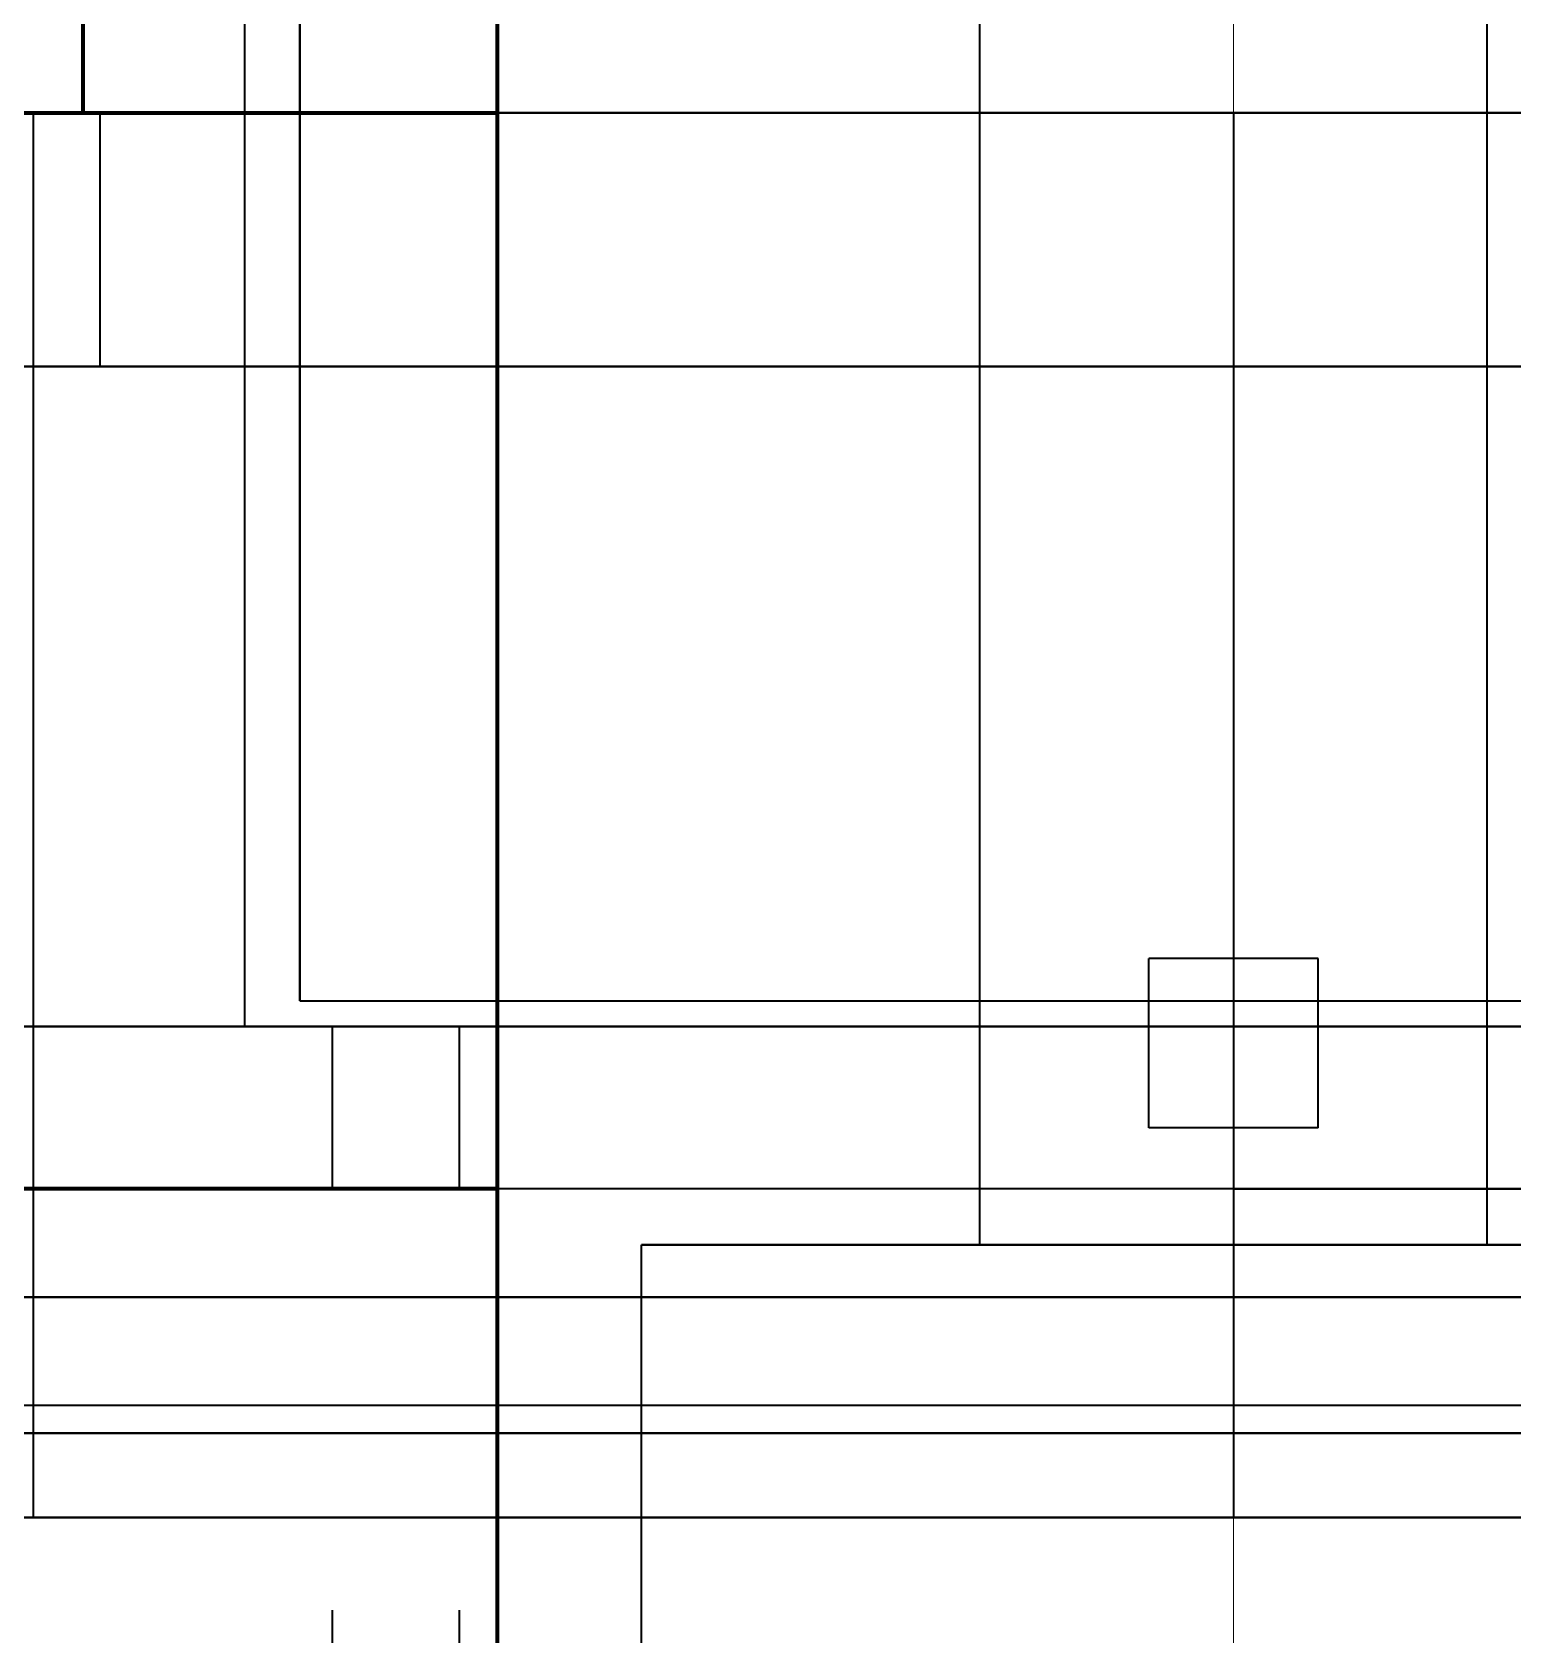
# Model space of a CAD drawing. Header units: millimetres. Extents: x 0 to 2208, y 0 to 420.
# Drawn here: x 187.361 to 190.863, y 229.88 to 233.669 of the extents above; entities that cross this region are included whole.
import ezdxf

# ---------------------------------------------------------------- set-up
doc = ezdxf.new("R2010")
doc.units = ezdxf.units.MM
doc.linetypes.add('IRAM-E-TRAZOS', pattern=[5, 4, -1])
doc.linetypes.add('IRAM-F-TRAZO-PUNTO', pattern=[20, 15, -2, 1, -2])
for name, color, linetype, lineweight in [('01-VISIBLE', 7, 'CONTINUOUS', 70), ('02-OCULTA', 4, 'IRAM-E-TRAZOS', 35), ('03-EJE', 1, 'IRAM-F-TRAZO-PUNTO', 18)]:
    doc.layers.add(name, color=color, linetype=linetype, lineweight=lineweight)

msp = doc.modelspace()

# ---------------------------------------------------------------- linework, layer by layer
at = {"layer": '01-VISIBLE'}
msp.add_line((187.482, 233.4785), (187.482, 234.2985), dxfattribs=at)
for points in [[(188.462, 229.8485), (188.462, 229.9485), (188.462, 230.0485), (188.462, 230.1485), (188.462, 230.2485), (188.462, 230.3485), (188.462, 230.4485), (188.462, 230.5485), (188.462, 230.6485), (188.462, 230.7485), (188.462, 230.8485), (188.462, 230.9485), (188.462, 231.0485), (188.462, 231.1485), (188.462, 231.2485), (188.462, 231.3485), (188.462, 231.4485), (188.462, 231.5485), (188.462, 231.6485), (188.462, 231.7485), (188.462, 231.8485), (188.462, 231.9485), (188.462, 232.0485), (188.462, 232.1485), (188.462, 232.2485), (188.462, 232.3485), (188.462, 232.4485), (188.462, 232.5485), (188.462, 232.6485), (188.462, 232.7485), (188.462, 232.8485), (188.462, 232.9485), (188.462, 233.0485), (188.462, 233.1485), (188.462, 233.2485), (188.462, 233.3485), (188.462, 233.4485), (188.462, 233.5485), (188.462, 233.6485), (188.462, 233.7485)], [(186.522, 233.4785), (186.6241, 233.4785), (186.7262, 233.4785), (186.8283, 233.4785), (186.9304, 233.4785), (187.0325, 233.4785), (187.1346, 233.4785), (187.2367, 233.4785), (187.3388, 233.4785), (187.4409, 233.4785), (187.5431, 233.4785), (187.6452, 233.4785), (187.7473, 233.4785), (187.8494, 233.4785), (187.9515, 233.4785), (188.0536, 233.4785), (188.1557, 233.4785), (188.2578, 233.4785), (188.3599, 233.4785), (188.462, 233.4785)], [(188.462, 230.9345), (188.3599, 230.9345), (188.2578, 230.9345), (188.1557, 230.9345), (188.0536, 230.9345), (187.9515, 230.9345), (187.8494, 230.9345), (187.7473, 230.9345), (187.6452, 230.9345), (187.5431, 230.9345), (187.4409, 230.9345), (187.3388, 230.9345), (187.2367, 230.9345), (187.1346, 230.9345), (187.0325, 230.9345), (186.9304, 230.9345), (186.8283, 230.9345), (186.7262, 230.9345), (186.6241, 230.9345), (186.522, 230.9345)]]:
    msp.add_lwpolyline(points, dxfattribs=at)
at = {"layer": '02-OCULTA'}
for p, q in [((189.602, 230.802), (189.602, 236.942)), ((190.802, 230.802), (190.802, 236.942)), ((187.994, 235.8399), (187.994, 233.4792)), ((187.994, 233.4785), (187.994, 235.8385)), ((187.8644, 233.4785), (187.8644, 234.2985)), ((187.3644, 230.157), (187.3644, 233.4785)), ((187.522, 232.8785), (187.522, 233.4785)), ((187.8644, 231.3185), (187.8644, 233.4785)), ((187.994, 233.4792), (187.994, 231.3785)), ((187.994, 233.4792), (192.41, 233.4792)), ((192.41, 233.4785), (187.994, 233.4785)), ((187.994, 231.3785), (187.994, 233.4785)), ((190.202, 233.4785), (190.202, 230.157)), ((190.002, 231.0785), (190.002, 231.4785)), ((190.002, 231.0785), (190.002, 231.4785)), ((190.402, 231.4785), (190.002, 231.4785)), ((190.402, 231.0785), (190.402, 231.4785)), ((190.402, 231.0785), (190.402, 231.4785)), ((187.994, 231.3785), (192.41, 231.3785)), ((187.994, 231.3785), (192.41, 231.3785)), ((188.072, 125.9385), (188.072, 231.3185)), ((188.372, 125.9385), (188.372, 231.3185)), ((190.402, 231.0785), (190.002, 231.0785)), ((188.802, 229.822), (188.802, 230.802))]:
    msp.add_line(p, q, dxfattribs=at)
for points in [[(187.323, 233.4785), (187.424, 233.4785), (187.5251, 233.4785), (187.6261, 233.4785), (187.7271, 233.4785), (187.8281, 233.4785), (187.9291, 233.4785), (188.0301, 233.4785), (188.1312, 233.4785), (188.2322, 233.4785), (188.3332, 233.4785), (188.4342, 233.4785), (188.5352, 233.4785), (188.6362, 233.4785), (188.7373, 233.4785), (188.8383, 233.4785), (188.9393, 233.4785), (189.0403, 233.4785), (189.1413, 233.4785), (189.2423, 233.4785), (189.3434, 233.4785), (189.4444, 233.4785), (189.5454, 233.4785), (189.6464, 233.4785), (189.7474, 233.4785), (189.8484, 233.4785), (189.9495, 233.4785), (190.0505, 233.4785), (190.1515, 233.4785), (190.2525, 233.4785), (190.3535, 233.4785), (190.4545, 233.4785), (190.5556, 233.4785), (190.6566, 233.4785), (190.7576, 233.4785), (190.8586, 233.4785), (190.9596, 233.4785)], [(190.202, 233.4785), (190.0992, 233.4785), (189.9965, 233.4785), (189.8937, 233.4785), (189.791, 233.4785), (189.6882, 233.4785), (189.5854, 233.4785), (189.4827, 233.4785), (189.3799, 233.4785), (189.2772, 233.4785), (189.1744, 233.4785), (189.0717, 233.4785), (188.9689, 233.4785), (188.8661, 233.4785), (188.7634, 233.4785), (188.6606, 233.4785), (188.5579, 233.4785), (188.4551, 233.4785), (188.3523, 233.4785), (188.2496, 233.4785), (188.1468, 233.4785), (188.0441, 233.4785), (187.9413, 233.4785), (187.8386, 233.4785), (187.7358, 233.4785), (187.633, 233.4785), (187.5303, 233.4785), (187.4275, 233.4785), (187.3248, 233.4785)], [(187.3257, 233.4785), (187.4266, 233.4785), (187.5275, 233.4785), (187.6285, 233.4785), (187.7294, 233.4785), (187.8303, 233.4785), (187.9312, 233.4785), (188.0322, 233.4785), (188.1331, 233.4785), (188.234, 233.4785), (188.3349, 233.4785), (188.4358, 233.4785), (188.5368, 233.4785), (188.6377, 233.4785), (188.7386, 233.4785), (188.8395, 233.4785), (188.9405, 233.4785), (189.0414, 233.4785), (189.1423, 233.4785), (189.2432, 233.4785), (189.3442, 233.4785), (189.4451, 233.4785), (189.546, 233.4785), (189.6469, 233.4785), (189.7478, 233.4785), (189.8488, 233.4785), (189.9497, 233.4785), (190.0506, 233.4785), (190.1515, 233.4785), (190.2525, 233.4785), (190.3534, 233.4785), (190.4543, 233.4785), (190.5552, 233.4785), (190.6562, 233.4785), (190.7571, 233.4785), (190.858, 233.4785), (190.9589, 233.4785)], [(190.202, 233.4785), (190.0995, 233.4785), (189.997, 233.4785), (189.8945, 233.4785), (189.792, 233.4785), (189.6895, 233.4785), (189.587, 233.4785), (189.4845, 233.4785), (189.382, 233.4785), (189.2795, 233.4785), (189.177, 233.4785), (189.0745, 233.4785), (188.972, 233.4785), (188.8695, 233.4785), (188.767, 233.4785), (188.6645, 233.4785), (188.562, 233.4785), (188.4595, 233.4785), (188.357, 233.4785), (188.2545, 233.4785), (188.152, 233.4785), (188.0495, 233.4785), (187.947, 233.4785), (187.8445, 233.4785), (187.742, 233.4785), (187.6395, 233.4785), (187.537, 233.4785), (187.4345, 233.4785), (187.332, 233.4785)], [(190.202, 233.4785), (190.0998, 233.4785), (189.9976, 233.4785), (189.8953, 233.4785), (189.7931, 233.4785), (189.6909, 233.4785), (189.5887, 233.4785), (189.4864, 233.4785), (189.3842, 233.4785), (189.282, 233.4785), (189.1798, 233.4785), (189.0776, 233.4785), (188.9753, 233.4785), (188.8731, 233.4785), (188.7709, 233.4785), (188.6687, 233.4785), (188.5664, 233.4785), (188.4642, 233.4785), (188.362, 233.4785), (188.2598, 233.4785), (188.1576, 233.4785), (188.0553, 233.4785), (187.9531, 233.4785), (187.8509, 233.4785), (187.7487, 233.4785), (187.6464, 233.4785), (187.5442, 233.4785), (187.442, 233.4785), (187.3398, 233.4785)], [(190.202, 233.4785), (190.1007, 233.4785), (189.9993, 233.4785), (189.898, 233.4785), (189.7966, 233.4785), (189.6953, 233.4785), (189.5939, 233.4785), (189.4926, 233.4785), (189.3913, 233.4785), (189.2899, 233.4785), (189.1886, 233.4785), (189.0872, 233.4785), (188.9859, 233.4785), (188.8845, 233.4785), (188.7832, 233.4785), (188.6819, 233.4785), (188.5805, 233.4785), (188.4792, 233.4785), (188.3778, 233.4785), (188.2765, 233.4785), (188.1751, 233.4785), (188.0738, 233.4785), (187.9725, 233.4785), (187.8711, 233.4785), (187.7698, 233.4785), (187.6684, 233.4785), (187.5671, 233.4785), (187.4657, 233.4785), (187.3644, 233.4785)], [(187.3644, 233.4785), (187.4657, 233.4785), (187.5671, 233.4785), (187.6684, 233.4785), (187.7698, 233.4785), (187.8711, 233.4785), (187.9725, 233.4785), (188.0738, 233.4785), (188.1751, 233.4785), (188.2765, 233.4785), (188.3778, 233.4785), (188.4792, 233.4785), (188.5805, 233.4785), (188.6819, 233.4785), (188.7832, 233.4785), (188.8845, 233.4785), (188.9859, 233.4785), (189.0872, 233.4785), (189.1886, 233.4785), (189.2899, 233.4785), (189.3913, 233.4785), (189.4926, 233.4785), (189.5939, 233.4785), (189.6953, 233.4785), (189.7966, 233.4785), (189.898, 233.4785), (189.9993, 233.4785), (190.1007, 233.4785), (190.202, 233.4785), (190.3033, 233.4785), (190.4047, 233.4785), (190.506, 233.4785), (190.6074, 233.4785), (190.7087, 233.4785), (190.8101, 233.4785), (190.9114, 233.4785)], [(190.202, 233.4785), (190.1013, 233.4785), (190.0005, 233.4785), (189.8998, 233.4785), (189.799, 233.4785), (189.6983, 233.4785), (189.5976, 233.4785), (189.4968, 233.4785), (189.3961, 233.4785), (189.2953, 233.4785), (189.1946, 233.4785), (189.0939, 233.4785), (188.9931, 233.4785), (188.8924, 233.4785), (188.7916, 233.4785), (188.6909, 233.4785), (188.5901, 233.4785), (188.4894, 233.4785), (188.3887, 233.4785), (188.2879, 233.4785), (188.1872, 233.4785), (188.0864, 233.4785), (187.9857, 233.4785), (187.885, 233.4785), (187.7842, 233.4785), (187.6835, 233.4785), (187.5827, 233.4785), (187.482, 233.4785)], [(187.482, 233.4785), (187.5827, 233.4785), (187.6835, 233.4785), (187.7842, 233.4785), (187.885, 233.4785), (187.9857, 233.4785), (188.0864, 233.4785), (188.1872, 233.4785), (188.2879, 233.4785), (188.3887, 233.4785), (188.4894, 233.4785), (188.5901, 233.4785), (188.6909, 233.4785), (188.7916, 233.4785), (188.8924, 233.4785), (188.9931, 233.4785), (189.0939, 233.4785), (189.1946, 233.4785), (189.2953, 233.4785), (189.3961, 233.4785), (189.4968, 233.4785), (189.5976, 233.4785), (189.6983, 233.4785), (189.799, 233.4785), (189.8998, 233.4785), (190.0005, 233.4785), (190.1013, 233.4785), (190.202, 233.4785), (190.3027, 233.4785), (190.4035, 233.4785), (190.5042, 233.4785), (190.605, 233.4785), (190.7057, 233.4785), (190.8064, 233.4785), (190.9072, 233.4785)], [(190.202, 233.4785), (190.0989, 233.4785), (189.9958, 233.4785), (189.8928, 233.4785), (189.7897, 233.4785), (189.6866, 233.4785), (189.5835, 233.4785), (189.4805, 233.4785), (189.3774, 233.4785), (189.2743, 233.4785), (189.1712, 233.4785), (189.0682, 233.4785), (188.9651, 233.4785), (188.862, 233.4785), (188.7589, 233.4785), (188.6558, 233.4785), (188.5528, 233.4785), (188.4497, 233.4785), (188.3466, 233.4785), (188.2435, 233.4785), (188.1405, 233.4785), (188.0374, 233.4785), (187.9343, 233.4785), (187.8312, 233.4785), (187.7282, 233.4785), (187.6251, 233.4785), (187.522, 233.4785)], [(187.522, 233.4785), (187.6231, 233.4785), (187.7243, 233.4785), (187.8254, 233.4785), (187.9265, 233.4785), (188.0277, 233.4785), (188.1288, 233.4785), (188.2299, 233.4785), (188.3311, 233.4785), (188.4322, 233.4785), (188.5333, 233.4785), (188.6345, 233.4785), (188.7356, 233.4785), (188.8367, 233.4785), (188.9378, 233.4785), (189.039, 233.4785), (189.1401, 233.4785), (189.2412, 233.4785), (189.3424, 233.4785), (189.4435, 233.4785), (189.5446, 233.4785), (189.6458, 233.4785), (189.7469, 233.4785), (189.848, 233.4785), (189.9492, 233.4785), (190.0503, 233.4785), (190.1514, 233.4785), (190.2526, 233.4785), (190.3537, 233.4785), (190.4548, 233.4785), (190.556, 233.4785), (190.6571, 233.4785), (190.7582, 233.4785), (190.8594, 233.4785), (190.9605, 233.4785)], [(190.202, 233.4785), (190.1004, 233.4785), (189.9987, 233.4785), (189.8971, 233.4785), (189.7955, 233.4785), (189.6938, 233.4785), (189.5922, 233.4785), (189.4906, 233.4785), (189.3889, 233.4785), (189.2873, 233.4785), (189.1857, 233.4785), (189.084, 233.4785), (188.9824, 233.4785), (188.8807, 233.4785), (188.7791, 233.4785), (188.6775, 233.4785), (188.5758, 233.4785), (188.4742, 233.4785), (188.3726, 233.4785), (188.2709, 233.4785), (188.1693, 233.4785), (188.0677, 233.4785), (187.966, 233.4785), (187.8644, 233.4785)], [(187.8644, 233.4785), (187.966, 233.4785), (188.0677, 233.4785), (188.1693, 233.4785), (188.2709, 233.4785), (188.3726, 233.4785), (188.4742, 233.4785), (188.5758, 233.4785), (188.6775, 233.4785), (188.7791, 233.4785), (188.8807, 233.4785), (188.9824, 233.4785), (189.084, 233.4785), (189.1857, 233.4785), (189.2873, 233.4785), (189.3889, 233.4785), (189.4906, 233.4785), (189.5922, 233.4785), (189.6938, 233.4785), (189.7955, 233.4785), (189.8971, 233.4785), (189.9987, 233.4785), (190.1004, 233.4785), (190.202, 233.4785), (190.3036, 233.4785), (190.4053, 233.4785), (190.5069, 233.4785), (190.6085, 233.4785), (190.7102, 233.4785), (190.8118, 233.4785), (190.9134, 233.4785)], [(190.202, 233.4785), (190.1004, 233.4785), (189.9987, 233.4785), (189.8971, 233.4785), (189.7955, 233.4785), (189.6938, 233.4785), (189.5922, 233.4785), (189.4906, 233.4785), (189.3889, 233.4785), (189.2873, 233.4785), (189.1857, 233.4785), (189.084, 233.4785), (188.9824, 233.4785), (188.8807, 233.4785), (188.7791, 233.4785), (188.6775, 233.4785), (188.5758, 233.4785), (188.4742, 233.4785), (188.3726, 233.4785), (188.2709, 233.4785), (188.1693, 233.4785), (188.0677, 233.4785), (187.966, 233.4785), (187.8644, 233.4785)], [(187.8644, 233.4785), (187.966, 233.4785), (188.0677, 233.4785), (188.1693, 233.4785), (188.2709, 233.4785), (188.3726, 233.4785), (188.4742, 233.4785), (188.5758, 233.4785), (188.6775, 233.4785), (188.7791, 233.4785), (188.8807, 233.4785), (188.9824, 233.4785), (189.084, 233.4785), (189.1857, 233.4785), (189.2873, 233.4785), (189.3889, 233.4785), (189.4906, 233.4785), (189.5922, 233.4785), (189.6938, 233.4785), (189.7955, 233.4785), (189.8971, 233.4785), (189.9987, 233.4785), (190.1004, 233.4785), (190.202, 233.4785), (190.3036, 233.4785), (190.4053, 233.4785), (190.5069, 233.4785), (190.6085, 233.4785), (190.7102, 233.4785), (190.8118, 233.4785), (190.9134, 233.4785)], [(188.462, 233.4785), (188.5644, 233.4785), (188.6667, 233.4785), (188.7691, 233.4785), (188.8714, 233.4785), (188.9738, 233.4785), (189.0761, 233.4785), (189.1785, 233.4785), (189.2808, 233.4785), (189.3832, 233.4785), (189.4855, 233.4785), (189.5879, 233.4785), (189.6902, 233.4785), (189.7926, 233.4785), (189.8949, 233.4785), (189.9973, 233.4785), (190.0996, 233.4785), (190.202, 233.4785), (190.3044, 233.4785), (190.4067, 233.4785), (190.5091, 233.4785), (190.6114, 233.4785), (190.7138, 233.4785), (190.8161, 233.4785), (190.9185, 233.4785)], [(190.9114, 233.4785), (190.8101, 233.4785), (190.7087, 233.4785), (190.6074, 233.4785), (190.506, 233.4785), (190.4047, 233.4785), (190.3033, 233.4785), (190.202, 233.4785)], [(190.9176, 233.4785), (190.8153, 233.4785), (190.7131, 233.4785), (190.6109, 233.4785), (190.5087, 233.4785), (190.4064, 233.4785), (190.3042, 233.4785), (190.202, 233.4785)], [(190.9213, 233.4785), (190.8186, 233.4785), (190.7158, 233.4785), (190.613, 233.4785), (190.5103, 233.4785), (190.4075, 233.4785), (190.3048, 233.4785), (190.202, 233.4785)], [(192.5396, 233.4785), (192.438, 233.4785), (192.3363, 233.4785), (192.2347, 233.4785), (192.1331, 233.4785), (192.0314, 233.4785), (191.9298, 233.4785), (191.8282, 233.4785), (191.7265, 233.4785), (191.6249, 233.4785), (191.5233, 233.4785), (191.4216, 233.4785), (191.32, 233.4785), (191.2183, 233.4785), (191.1167, 233.4785), (191.0151, 233.4785), (190.9134, 233.4785), (190.8118, 233.4785), (190.7102, 233.4785), (190.6085, 233.4785), (190.5069, 233.4785), (190.4053, 233.4785), (190.3036, 233.4785), (190.202, 233.4785)], [(190.9072, 233.4785), (190.8064, 233.4785), (190.7057, 233.4785), (190.605, 233.4785), (190.5042, 233.4785), (190.4035, 233.4785), (190.3027, 233.4785), (190.202, 233.4785)], [(192.5396, 233.4785), (192.438, 233.4785), (192.3363, 233.4785), (192.2347, 233.4785), (192.1331, 233.4785), (192.0314, 233.4785), (191.9298, 233.4785), (191.8282, 233.4785), (191.7265, 233.4785), (191.6249, 233.4785), (191.5233, 233.4785), (191.4216, 233.4785), (191.32, 233.4785), (191.2183, 233.4785), (191.1167, 233.4785), (191.0151, 233.4785), (190.9134, 233.4785), (190.8118, 233.4785), (190.7102, 233.4785), (190.6085, 233.4785), (190.5069, 233.4785), (190.4053, 233.4785), (190.3036, 233.4785), (190.202, 233.4785)], [(190.9195, 233.4785), (190.817, 233.4785), (190.7145, 233.4785), (190.612, 233.4785), (190.5095, 233.4785), (190.407, 233.4785), (190.3045, 233.4785), (190.202, 233.4785)], [(190.9235, 233.4785), (190.8205, 233.4785), (190.7174, 233.4785), (190.6143, 233.4785), (190.5112, 233.4785), (190.4082, 233.4785), (190.3051, 233.4785), (190.202, 233.4785)], [(187.3257, 232.8785), (187.4266, 232.8785), (187.5275, 232.8785), (187.6285, 232.8785), (187.7294, 232.8785), (187.8303, 232.8785), (187.9312, 232.8785), (188.0322, 232.8785), (188.1331, 232.8785), (188.234, 232.8785), (188.3349, 232.8785), (188.4358, 232.8785), (188.5368, 232.8785), (188.6377, 232.8785), (188.7386, 232.8785), (188.8395, 232.8785), (188.9405, 232.8785), (189.0414, 232.8785), (189.1423, 232.8785), (189.2432, 232.8785), (189.3442, 232.8785), (189.4451, 232.8785), (189.546, 232.8785), (189.6469, 232.8785), (189.7478, 232.8785), (189.8488, 232.8785), (189.9497, 232.8785), (190.0506, 232.8785), (190.1515, 232.8785), (190.2525, 232.8785), (190.3534, 232.8785), (190.4543, 232.8785), (190.5552, 232.8785), (190.6562, 232.8785), (190.7571, 232.8785), (190.858, 232.8785), (190.9589, 232.8785)], [(190.202, 232.8785), (190.0995, 232.8785), (189.997, 232.8785), (189.8945, 232.8785), (189.792, 232.8785), (189.6895, 232.8785), (189.587, 232.8785), (189.4845, 232.8785), (189.382, 232.8785), (189.2795, 232.8785), (189.177, 232.8785), (189.0745, 232.8785), (188.972, 232.8785), (188.8695, 232.8785), (188.767, 232.8785), (188.6645, 232.8785), (188.562, 232.8785), (188.4595, 232.8785), (188.357, 232.8785), (188.2545, 232.8785), (188.152, 232.8785), (188.0495, 232.8785), (187.947, 232.8785), (187.8445, 232.8785), (187.742, 232.8785), (187.6395, 232.8785), (187.537, 232.8785), (187.4345, 232.8785), (187.332, 232.8785)], [(190.202, 232.8785), (190.0989, 232.8785), (189.9958, 232.8785), (189.8928, 232.8785), (189.7897, 232.8785), (189.6866, 232.8785), (189.5835, 232.8785), (189.4805, 232.8785), (189.3774, 232.8785), (189.2743, 232.8785), (189.1712, 232.8785), (189.0682, 232.8785), (188.9651, 232.8785), (188.862, 232.8785), (188.7589, 232.8785), (188.6558, 232.8785), (188.5528, 232.8785), (188.4497, 232.8785), (188.3466, 232.8785), (188.2435, 232.8785), (188.1405, 232.8785), (188.0374, 232.8785), (187.9343, 232.8785), (187.8312, 232.8785), (187.7282, 232.8785), (187.6251, 232.8785), (187.522, 232.8785)], [(187.522, 232.8785), (187.6231, 232.8785), (187.7243, 232.8785), (187.8254, 232.8785), (187.9265, 232.8785), (188.0277, 232.8785), (188.1288, 232.8785), (188.2299, 232.8785), (188.3311, 232.8785), (188.4322, 232.8785), (188.5333, 232.8785), (188.6345, 232.8785), (188.7356, 232.8785), (188.8367, 232.8785), (188.9378, 232.8785), (189.039, 232.8785), (189.1401, 232.8785), (189.2412, 232.8785), (189.3424, 232.8785), (189.4435, 232.8785), (189.5446, 232.8785), (189.6458, 232.8785), (189.7469, 232.8785), (189.848, 232.8785), (189.9492, 232.8785), (190.0503, 232.8785), (190.1514, 232.8785), (190.2526, 232.8785), (190.3537, 232.8785), (190.4548, 232.8785), (190.556, 232.8785), (190.6571, 232.8785), (190.7582, 232.8785), (190.8594, 232.8785), (190.9605, 232.8785)], [(190.9195, 232.8785), (190.817, 232.8785), (190.7145, 232.8785), (190.612, 232.8785), (190.5095, 232.8785), (190.407, 232.8785), (190.3045, 232.8785), (190.202, 232.8785)], [(190.9235, 232.8785), (190.8205, 232.8785), (190.7174, 232.8785), (190.6143, 232.8785), (190.5112, 232.8785), (190.4082, 232.8785), (190.3051, 232.8785), (190.202, 232.8785)], [(190.202, 231.4785), (190.1687, 231.4785), (190.1353, 231.4785), (190.102, 231.4785), (190.0687, 231.4785), (190.0353, 231.4785), (190.002, 231.4785)], [(190.402, 231.4785), (190.3687, 231.4785), (190.3353, 231.4785), (190.302, 231.4785), (190.2687, 231.4785), (190.2353, 231.4785), (190.202, 231.4785)], [(187.323, 231.3185), (187.424, 231.3185), (187.5251, 231.3185), (187.6261, 231.3185), (187.7271, 231.3185), (187.8281, 231.3185), (187.9291, 231.3185), (188.0301, 231.3185), (188.1312, 231.3185), (188.2322, 231.3185), (188.3332, 231.3185), (188.4342, 231.3185), (188.5352, 231.3185), (188.6362, 231.3185), (188.7373, 231.3185), (188.8383, 231.3185), (188.9393, 231.3185), (189.0403, 231.3185), (189.1413, 231.3185), (189.2423, 231.3185), (189.3434, 231.3185), (189.4444, 231.3185), (189.5454, 231.3185), (189.6464, 231.3185), (189.7474, 231.3185), (189.8484, 231.3185), (189.9495, 231.3185), (190.0505, 231.3185), (190.1515, 231.3185), (190.2525, 231.3185), (190.3535, 231.3185), (190.4545, 231.3185), (190.5556, 231.3185), (190.6566, 231.3185), (190.7576, 231.3185), (190.8586, 231.3185), (190.9596, 231.3185)], [(190.202, 231.3185), (190.0992, 231.3185), (189.9965, 231.3185), (189.8937, 231.3185), (189.791, 231.3185), (189.6882, 231.3185), (189.5854, 231.3185), (189.4827, 231.3185), (189.3799, 231.3185), (189.2772, 231.3185), (189.1744, 231.3185), (189.0717, 231.3185), (188.9689, 231.3185), (188.8661, 231.3185), (188.7634, 231.3185), (188.6606, 231.3185), (188.5579, 231.3185), (188.4551, 231.3185), (188.3523, 231.3185), (188.2496, 231.3185), (188.1468, 231.3185), (188.0441, 231.3185), (187.9413, 231.3185), (187.8386, 231.3185), (187.7358, 231.3185), (187.633, 231.3185), (187.5303, 231.3185), (187.4275, 231.3185), (187.3248, 231.3185)], [(190.202, 231.3185), (190.1004, 231.3185), (189.9987, 231.3185), (189.8971, 231.3185), (189.7955, 231.3185), (189.6938, 231.3185), (189.5922, 231.3185), (189.4906, 231.3185), (189.3889, 231.3185), (189.2873, 231.3185), (189.1857, 231.3185), (189.084, 231.3185), (188.9824, 231.3185), (188.8807, 231.3185), (188.7791, 231.3185), (188.6775, 231.3185), (188.5758, 231.3185), (188.4742, 231.3185), (188.3726, 231.3185), (188.2709, 231.3185), (188.1693, 231.3185), (188.0677, 231.3185), (187.966, 231.3185), (187.8644, 231.3185)], [(187.8644, 231.3185), (187.966, 231.3185), (188.0677, 231.3185), (188.1693, 231.3185), (188.2709, 231.3185), (188.3726, 231.3185), (188.4742, 231.3185), (188.5758, 231.3185), (188.6775, 231.3185), (188.7791, 231.3185), (188.8807, 231.3185), (188.9824, 231.3185), (189.084, 231.3185), (189.1857, 231.3185), (189.2873, 231.3185), (189.3889, 231.3185), (189.4906, 231.3185), (189.5922, 231.3185), (189.6938, 231.3185), (189.7955, 231.3185), (189.8971, 231.3185), (189.9987, 231.3185), (190.1004, 231.3185), (190.202, 231.3185), (190.3036, 231.3185), (190.4053, 231.3185), (190.5069, 231.3185), (190.6085, 231.3185), (190.7102, 231.3185), (190.8118, 231.3185), (190.9134, 231.3185)], [(190.202, 231.3185), (190.1006, 231.3185), (189.9991, 231.3185), (189.8977, 231.3185), (189.7963, 231.3185), (189.6949, 231.3185), (189.5934, 231.3185), (189.492, 231.3185), (189.3906, 231.3185), (189.2891, 231.3185), (189.1877, 231.3185), (189.0863, 231.3185), (188.9849, 231.3185), (188.8834, 231.3185), (188.782, 231.3185), (188.6806, 231.3185), (188.5791, 231.3185), (188.4777, 231.3185), (188.3763, 231.3185), (188.2749, 231.3185), (188.1734, 231.3185), (188.072, 231.3185)], [(188.072, 231.3185), (188.1734, 231.3185), (188.2749, 231.3185), (188.3763, 231.3185), (188.4777, 231.3185), (188.5791, 231.3185), (188.6806, 231.3185), (188.782, 231.3185), (188.8834, 231.3185), (188.9849, 231.3185), (189.0863, 231.3185), (189.1877, 231.3185), (189.2891, 231.3185), (189.3906, 231.3185), (189.492, 231.3185), (189.5934, 231.3185), (189.6949, 231.3185), (189.7963, 231.3185), (189.8977, 231.3185), (189.9991, 231.3185), (190.1006, 231.3185), (190.202, 231.3185), (190.3034, 231.3185), (190.4049, 231.3185), (190.5063, 231.3185), (190.6077, 231.3185), (190.7091, 231.3185), (190.8106, 231.3185), (190.912, 231.3185)], [(190.202, 231.3185), (190.1003, 231.3185), (189.9987, 231.3185), (189.897, 231.3185), (189.7953, 231.3185), (189.6937, 231.3185), (189.592, 231.3185), (189.4903, 231.3185), (189.3887, 231.3185), (189.287, 231.3185), (189.1853, 231.3185), (189.0837, 231.3185), (188.982, 231.3185), (188.8803, 231.3185), (188.7787, 231.3185), (188.677, 231.3185), (188.5753, 231.3185), (188.4737, 231.3185), (188.372, 231.3185)], [(188.372, 231.3185), (188.4737, 231.3185), (188.5753, 231.3185), (188.677, 231.3185), (188.7787, 231.3185), (188.8803, 231.3185), (188.982, 231.3185), (189.0837, 231.3185), (189.1853, 231.3185), (189.287, 231.3185), (189.3887, 231.3185), (189.4903, 231.3185), (189.592, 231.3185), (189.6937, 231.3185), (189.7953, 231.3185), (189.897, 231.3185), (189.9987, 231.3185), (190.1003, 231.3185), (190.202, 231.3185), (190.3037, 231.3185), (190.4053, 231.3185), (190.507, 231.3185), (190.6087, 231.3185), (190.7103, 231.3185), (190.812, 231.3185), (190.9137, 231.3185)], [(190.9213, 231.3185), (190.8186, 231.3185), (190.7158, 231.3185), (190.613, 231.3185), (190.5103, 231.3185), (190.4075, 231.3185), (190.3048, 231.3185), (190.202, 231.3185)], [(192.5396, 231.3185), (192.438, 231.3185), (192.3363, 231.3185), (192.2347, 231.3185), (192.1331, 231.3185), (192.0314, 231.3185), (191.9298, 231.3185), (191.8282, 231.3185), (191.7265, 231.3185), (191.6249, 231.3185), (191.5233, 231.3185), (191.4216, 231.3185), (191.32, 231.3185), (191.2183, 231.3185), (191.1167, 231.3185), (191.0151, 231.3185), (190.9134, 231.3185), (190.8118, 231.3185), (190.7102, 231.3185), (190.6085, 231.3185), (190.5069, 231.3185), (190.4053, 231.3185), (190.3036, 231.3185), (190.202, 231.3185)], [(192.332, 231.3185), (192.2306, 231.3185), (192.1291, 231.3185), (192.0277, 231.3185), (191.9263, 231.3185), (191.8249, 231.3185), (191.7234, 231.3185), (191.622, 231.3185), (191.5206, 231.3185), (191.4191, 231.3185), (191.3177, 231.3185), (191.2163, 231.3185), (191.1149, 231.3185), (191.0134, 231.3185), (190.912, 231.3185), (190.8106, 231.3185), (190.7091, 231.3185), (190.6077, 231.3185), (190.5063, 231.3185), (190.4049, 231.3185), (190.3034, 231.3185), (190.202, 231.3185)], [(192.032, 231.3185), (191.9303, 231.3185), (191.8287, 231.3185), (191.727, 231.3185), (191.6253, 231.3185), (191.5237, 231.3185), (191.422, 231.3185), (191.3203, 231.3185), (191.2187, 231.3185), (191.117, 231.3185), (191.0153, 231.3185), (190.9137, 231.3185), (190.812, 231.3185), (190.7103, 231.3185), (190.6087, 231.3185), (190.507, 231.3185), (190.4053, 231.3185), (190.3037, 231.3185), (190.202, 231.3185)], [(190.202, 231.0785), (190.1687, 231.0785), (190.1353, 231.0785), (190.102, 231.0785), (190.0687, 231.0785), (190.0353, 231.0785), (190.002, 231.0785)], [(190.402, 231.0785), (190.3687, 231.0785), (190.3353, 231.0785), (190.302, 231.0785), (190.2687, 231.0785), (190.2353, 231.0785), (190.202, 231.0785)], [(190.202, 230.9345), (190.0998, 230.9345), (189.9976, 230.9345), (189.8953, 230.9345), (189.7931, 230.9345), (189.6909, 230.9345), (189.5887, 230.9345), (189.4864, 230.9345), (189.3842, 230.9345), (189.282, 230.9345), (189.1798, 230.9345), (189.0776, 230.9345), (188.9753, 230.9345), (188.8731, 230.9345), (188.7709, 230.9345), (188.6687, 230.9345), (188.5664, 230.9345), (188.4642, 230.9345), (188.362, 230.9345), (188.2598, 230.9345), (188.1576, 230.9345), (188.0553, 230.9345), (187.9531, 230.9345), (187.8509, 230.9345), (187.7487, 230.9345), (187.6464, 230.9345), (187.5442, 230.9345), (187.442, 230.9345), (187.3398, 230.9345)], [(190.9185, 230.9345), (190.8161, 230.9345), (190.7138, 230.9345), (190.6114, 230.9345), (190.5091, 230.9345), (190.4067, 230.9345), (190.3044, 230.9345), (190.202, 230.9345), (190.0996, 230.9345), (189.9973, 230.9345), (189.8949, 230.9345), (189.7926, 230.9345), (189.6902, 230.9345), (189.5879, 230.9345), (189.4855, 230.9345), (189.3832, 230.9345), (189.2808, 230.9345), (189.1785, 230.9345), (189.0761, 230.9345), (188.9738, 230.9345), (188.8714, 230.9345), (188.7691, 230.9345), (188.6667, 230.9345), (188.5644, 230.9345), (188.462, 230.9345)], [(190.202, 230.9345), (190.3042, 230.9345), (190.4064, 230.9345), (190.5087, 230.9345), (190.6109, 230.9345), (190.7131, 230.9345), (190.8153, 230.9345), (190.9176, 230.9345)], [(190.202, 230.802), (190.102, 230.802), (190.002, 230.802), (189.902, 230.802), (189.802, 230.802), (189.702, 230.802), (189.602, 230.802), (189.502, 230.802), (189.402, 230.802), (189.302, 230.802), (189.202, 230.802), (189.102, 230.802), (189.002, 230.802), (188.902, 230.802), (188.802, 230.802)], [(188.802, 230.802), (188.902, 230.802), (189.002, 230.802), (189.102, 230.802), (189.202, 230.802), (189.302, 230.802), (189.402, 230.802), (189.502, 230.802), (189.602, 230.802), (189.702, 230.802), (189.802, 230.802), (189.902, 230.802), (190.002, 230.802), (190.102, 230.802), (190.202, 230.802), (190.302, 230.802), (190.402, 230.802), (190.502, 230.802), (190.602, 230.802), (190.702, 230.802), (190.802, 230.802), (190.902, 230.802)], [(190.202, 230.802), (190.102, 230.802), (190.002, 230.802), (189.902, 230.802), (189.802, 230.802), (189.702, 230.802), (189.602, 230.802)], [(189.602, 230.802), (189.702, 230.802), (189.802, 230.802), (189.902, 230.802), (190.002, 230.802), (190.102, 230.802), (190.202, 230.802), (190.302, 230.802), (190.402, 230.802), (190.502, 230.802), (190.602, 230.802), (190.702, 230.802), (190.802, 230.802)], [(191.602, 230.802), (191.4943, 230.802), (191.3866, 230.802), (191.2789, 230.802), (191.1712, 230.802), (191.0635, 230.802), (190.9558, 230.802), (190.8482, 230.802), (190.7405, 230.802), (190.6328, 230.802), (190.5251, 230.802), (190.4174, 230.802), (190.3097, 230.802), (190.202, 230.802)], [(190.802, 230.802), (190.702, 230.802), (190.602, 230.802), (190.502, 230.802), (190.402, 230.802), (190.302, 230.802), (190.202, 230.802)], [(190.202, 230.6785), (190.1019, 230.6785), (190.0019, 230.6785), (189.9018, 230.6785), (189.8018, 230.6785), (189.7017, 230.6785), (189.6017, 230.6785), (189.5016, 230.6785), (189.4015, 230.6785), (189.3015, 230.6785), (189.2014, 230.6785), (189.1014, 230.6785), (189.0013, 230.6785), (188.9013, 230.6785), (188.8012, 230.6785), (188.7011, 230.6785), (188.6011, 230.6785), (188.501, 230.6785), (188.401, 230.6785), (188.3009, 230.6785), (188.2009, 230.6785), (188.1008, 230.6785), (188.0007, 230.6785), (187.9007, 230.6785), (187.8006, 230.6785), (187.7006, 230.6785), (187.6005, 230.6785), (187.5005, 230.6785), (187.4004, 230.6785), (187.3003, 230.6785)], [(187.3003, 230.6785), (187.4004, 230.6785), (187.5005, 230.6785), (187.6005, 230.6785), (187.7006, 230.6785), (187.8006, 230.6785), (187.9007, 230.6785), (188.0007, 230.6785), (188.1008, 230.6785), (188.2009, 230.6785), (188.3009, 230.6785), (188.401, 230.6785), (188.501, 230.6785), (188.6011, 230.6785), (188.7011, 230.6785), (188.8012, 230.6785), (188.9013, 230.6785), (189.0013, 230.6785), (189.1014, 230.6785), (189.2014, 230.6785), (189.3015, 230.6785), (189.4015, 230.6785), (189.5016, 230.6785), (189.6017, 230.6785), (189.7017, 230.6785), (189.8018, 230.6785), (189.9018, 230.6785), (190.0019, 230.6785), (190.1019, 230.6785), (190.202, 230.6785), (190.3021, 230.6785), (190.4021, 230.6785), (190.5022, 230.6785), (190.6022, 230.6785), (190.7023, 230.6785), (190.8023, 230.6785), (190.9024, 230.6785)], [(190.202, 230.6785), (190.102, 230.6785), (190.002, 230.6785), (189.902, 230.6785), (189.802, 230.6785), (189.702, 230.6785), (189.602, 230.6785), (189.502, 230.6785), (189.402, 230.6785), (189.302, 230.6785), (189.202, 230.6785), (189.102, 230.6785), (189.002, 230.6785), (188.902, 230.6785), (188.802, 230.6785), (188.702, 230.6785), (188.602, 230.6785), (188.502, 230.6785), (188.402, 230.6785), (188.302, 230.6785), (188.202, 230.6785), (188.102, 230.6785), (188.002, 230.6785), (187.902, 230.6785), (187.802, 230.6785), (187.702, 230.6785), (187.602, 230.6785), (187.502, 230.6785), (187.402, 230.6785), (187.302, 230.6785)], [(187.302, 230.6785), (187.402, 230.6785), (187.502, 230.6785), (187.602, 230.6785), (187.702, 230.6785), (187.802, 230.6785), (187.902, 230.6785), (188.002, 230.6785), (188.102, 230.6785), (188.202, 230.6785), (188.302, 230.6785), (188.402, 230.6785), (188.502, 230.6785), (188.602, 230.6785), (188.702, 230.6785), (188.802, 230.6785), (188.902, 230.6785), (189.002, 230.6785), (189.102, 230.6785), (189.202, 230.6785), (189.302, 230.6785), (189.402, 230.6785), (189.502, 230.6785), (189.602, 230.6785), (189.702, 230.6785), (189.802, 230.6785), (189.902, 230.6785), (190.002, 230.6785), (190.102, 230.6785), (190.202, 230.6785), (190.302, 230.6785), (190.402, 230.6785), (190.502, 230.6785), (190.602, 230.6785), (190.702, 230.6785), (190.802, 230.6785), (190.902, 230.6785)], [(187.3286, 230.6785), (187.4294, 230.6785), (187.5302, 230.6785), (187.631, 230.6785), (187.7319, 230.6785), (187.8327, 230.6785), (187.9335, 230.6785), (188.0343, 230.6785), (188.1352, 230.6785), (188.236, 230.6785), (188.3368, 230.6785), (188.4376, 230.6785), (188.5384, 230.6785), (188.6393, 230.6785), (188.7401, 230.6785), (188.8409, 230.6785), (188.9417, 230.6785), (189.0425, 230.6785), (189.1434, 230.6785), (189.2442, 230.6785), (189.345, 230.6785), (189.4458, 230.6785), (189.5467, 230.6785), (189.6475, 230.6785), (189.7483, 230.6785), (189.8491, 230.6785), (189.9499, 230.6785), (190.0508, 230.6785), (190.1516, 230.6785), (190.2524, 230.6785), (190.3532, 230.6785), (190.4541, 230.6785), (190.5549, 230.6785), (190.6557, 230.6785), (190.7565, 230.6785), (190.8573, 230.6785), (190.9582, 230.6785)], [(190.202, 230.6785), (190.0998, 230.6785), (189.9976, 230.6785), (189.8953, 230.6785), (189.7931, 230.6785), (189.6909, 230.6785), (189.5887, 230.6785), (189.4864, 230.6785), (189.3842, 230.6785), (189.282, 230.6785), (189.1798, 230.6785), (189.0776, 230.6785), (188.9753, 230.6785), (188.8731, 230.6785), (188.7709, 230.6785), (188.6687, 230.6785), (188.5664, 230.6785), (188.4642, 230.6785), (188.362, 230.6785), (188.2598, 230.6785), (188.1576, 230.6785), (188.0553, 230.6785), (187.9531, 230.6785), (187.8509, 230.6785), (187.7487, 230.6785), (187.6464, 230.6785), (187.5442, 230.6785), (187.442, 230.6785), (187.3398, 230.6785)], [(190.9226, 230.6785), (190.8196, 230.6785), (190.7167, 230.6785), (190.6138, 230.6785), (190.5108, 230.6785), (190.4079, 230.6785), (190.3049, 230.6785), (190.202, 230.6785)], [(190.9024, 230.6785), (190.8023, 230.6785), (190.7023, 230.6785), (190.6022, 230.6785), (190.5022, 230.6785), (190.4021, 230.6785), (190.3021, 230.6785), (190.202, 230.6785)], [(190.9176, 230.6785), (190.8153, 230.6785), (190.7131, 230.6785), (190.6109, 230.6785), (190.5087, 230.6785), (190.4064, 230.6785), (190.3042, 230.6785), (190.202, 230.6785)], [(187.3286, 230.4225), (187.4294, 230.4225), (187.5302, 230.4225), (187.631, 230.4225), (187.7319, 230.4225), (187.8327, 230.4225), (187.9335, 230.4225), (188.0343, 230.4225), (188.1352, 230.4225), (188.236, 230.4225), (188.3368, 230.4225), (188.4376, 230.4225), (188.5384, 230.4225), (188.6393, 230.4225), (188.7401, 230.4225), (188.8409, 230.4225), (188.9417, 230.4225), (189.0425, 230.4225), (189.1434, 230.4225), (189.2442, 230.4225), (189.345, 230.4225), (189.4458, 230.4225), (189.5467, 230.4225), (189.6475, 230.4225), (189.7483, 230.4225), (189.8491, 230.4225), (189.9499, 230.4225), (190.0508, 230.4225), (190.1516, 230.4225), (190.2524, 230.4225), (190.3532, 230.4225), (190.4541, 230.4225), (190.5549, 230.4225), (190.6557, 230.4225), (190.7565, 230.4225), (190.8573, 230.4225), (190.9582, 230.4225)], [(187.3398, 230.4225), (187.442, 230.4225), (187.5442, 230.4225), (187.6464, 230.4225), (187.7487, 230.4225), (187.8509, 230.4225), (187.9531, 230.4225), (188.0553, 230.4225), (188.1576, 230.4225), (188.2598, 230.4225), (188.362, 230.4225), (188.4642, 230.4225), (188.5664, 230.4225), (188.6687, 230.4225), (188.7709, 230.4225), (188.8731, 230.4225), (188.9753, 230.4225), (189.0776, 230.4225), (189.1798, 230.4225), (189.282, 230.4225), (189.3842, 230.4225), (189.4864, 230.4225), (189.5887, 230.4225), (189.6909, 230.4225), (189.7931, 230.4225), (189.8953, 230.4225), (189.9976, 230.4225), (190.0998, 230.4225), (190.202, 230.4225)], [(190.202, 230.4225), (190.3042, 230.4225), (190.4064, 230.4225), (190.5087, 230.4225), (190.6109, 230.4225), (190.7131, 230.4225), (190.8153, 230.4225), (190.9176, 230.4225)], [(190.202, 230.357), (190.102, 230.357), (190.002, 230.357), (189.902, 230.357), (189.802, 230.357), (189.702, 230.357), (189.602, 230.357), (189.502, 230.357), (189.402, 230.357), (189.302, 230.357), (189.202, 230.357), (189.102, 230.357), (189.002, 230.357), (188.902, 230.357), (188.802, 230.357), (188.702, 230.357), (188.602, 230.357), (188.502, 230.357), (188.402, 230.357), (188.302, 230.357), (188.202, 230.357), (188.102, 230.357), (188.002, 230.357), (187.902, 230.357), (187.802, 230.357), (187.702, 230.357), (187.602, 230.357), (187.502, 230.357), (187.402, 230.357), (187.302, 230.357)], [(187.302, 230.357), (187.402, 230.357), (187.502, 230.357), (187.602, 230.357), (187.702, 230.357), (187.802, 230.357), (187.902, 230.357), (188.002, 230.357), (188.102, 230.357), (188.202, 230.357), (188.302, 230.357), (188.402, 230.357), (188.502, 230.357), (188.602, 230.357), (188.702, 230.357), (188.802, 230.357), (188.902, 230.357), (189.002, 230.357), (189.102, 230.357), (189.202, 230.357), (189.302, 230.357), (189.402, 230.357), (189.502, 230.357), (189.602, 230.357), (189.702, 230.357), (189.802, 230.357), (189.902, 230.357), (190.002, 230.357), (190.102, 230.357), (190.202, 230.357), (190.302, 230.357), (190.402, 230.357), (190.502, 230.357), (190.602, 230.357), (190.702, 230.357), (190.802, 230.357), (190.902, 230.357)], [(190.9226, 230.357), (190.8196, 230.357), (190.7167, 230.357), (190.6138, 230.357), (190.5108, 230.357), (190.4079, 230.357), (190.3049, 230.357), (190.202, 230.357)], [(190.202, 230.157), (190.1019, 230.157), (190.0019, 230.157), (189.9018, 230.157), (189.8018, 230.157), (189.7017, 230.157), (189.6017, 230.157), (189.5016, 230.157), (189.4015, 230.157), (189.3015, 230.157), (189.2014, 230.157), (189.1014, 230.157), (189.0013, 230.157), (188.9013, 230.157), (188.8012, 230.157), (188.7011, 230.157), (188.6011, 230.157), (188.501, 230.157), (188.401, 230.157), (188.3009, 230.157), (188.2009, 230.157), (188.1008, 230.157), (188.0007, 230.157), (187.9007, 230.157), (187.8006, 230.157), (187.7006, 230.157), (187.6005, 230.157), (187.5005, 230.157), (187.4004, 230.157), (187.3003, 230.157)], [(187.3003, 230.157), (187.4004, 230.157), (187.5005, 230.157), (187.6005, 230.157), (187.7006, 230.157), (187.8006, 230.157), (187.9007, 230.157), (188.0007, 230.157), (188.1008, 230.157), (188.2009, 230.157), (188.3009, 230.157), (188.401, 230.157), (188.501, 230.157), (188.6011, 230.157), (188.7011, 230.157), (188.8012, 230.157), (188.9013, 230.157), (189.0013, 230.157), (189.1014, 230.157), (189.2014, 230.157), (189.3015, 230.157), (189.4015, 230.157), (189.5016, 230.157), (189.6017, 230.157), (189.7017, 230.157), (189.8018, 230.157), (189.9018, 230.157), (190.0019, 230.157), (190.1019, 230.157), (190.202, 230.157), (190.3021, 230.157), (190.4021, 230.157), (190.5022, 230.157), (190.6022, 230.157), (190.7023, 230.157), (190.8023, 230.157), (190.9024, 230.157)], [(190.202, 230.157), (190.1007, 230.157), (189.9993, 230.157), (189.898, 230.157), (189.7966, 230.157), (189.6953, 230.157), (189.5939, 230.157), (189.4926, 230.157), (189.3913, 230.157), (189.2899, 230.157), (189.1886, 230.157), (189.0872, 230.157), (188.9859, 230.157), (188.8845, 230.157), (188.7832, 230.157), (188.6819, 230.157), (188.5805, 230.157), (188.4792, 230.157), (188.3778, 230.157), (188.2765, 230.157), (188.1751, 230.157), (188.0738, 230.157), (187.9725, 230.157), (187.8711, 230.157), (187.7698, 230.157), (187.6684, 230.157), (187.5671, 230.157), (187.4657, 230.157), (187.3644, 230.157)], [(187.3644, 230.157), (187.4657, 230.157), (187.5671, 230.157), (187.6684, 230.157), (187.7698, 230.157), (187.8711, 230.157), (187.9725, 230.157), (188.0738, 230.157), (188.1751, 230.157), (188.2765, 230.157), (188.3778, 230.157), (188.4792, 230.157), (188.5805, 230.157), (188.6819, 230.157), (188.7832, 230.157), (188.8845, 230.157), (188.9859, 230.157), (189.0872, 230.157), (189.1886, 230.157), (189.2899, 230.157), (189.3913, 230.157), (189.4926, 230.157), (189.5939, 230.157), (189.6953, 230.157), (189.7966, 230.157), (189.898, 230.157), (189.9993, 230.157), (190.1007, 230.157), (190.202, 230.157), (190.3033, 230.157), (190.4047, 230.157), (190.506, 230.157), (190.6074, 230.157), (190.7087, 230.157), (190.8101, 230.157), (190.9114, 230.157)], [(190.9024, 230.157), (190.8023, 230.157), (190.7023, 230.157), (190.6022, 230.157), (190.5022, 230.157), (190.4021, 230.157), (190.3021, 230.157), (190.202, 230.157)], [(190.9114, 230.157), (190.8101, 230.157), (190.7087, 230.157), (190.6074, 230.157), (190.506, 230.157), (190.4047, 230.157), (190.3033, 230.157), (190.202, 230.157)]]:
    msp.add_lwpolyline(points, dxfattribs=at)
at = {"layer": '03-EJE'}
msp.add_line((190.202, 121.3385), (190.202, 243.1205), dxfattribs=at)

doc.saveas('drawing.dxf')
